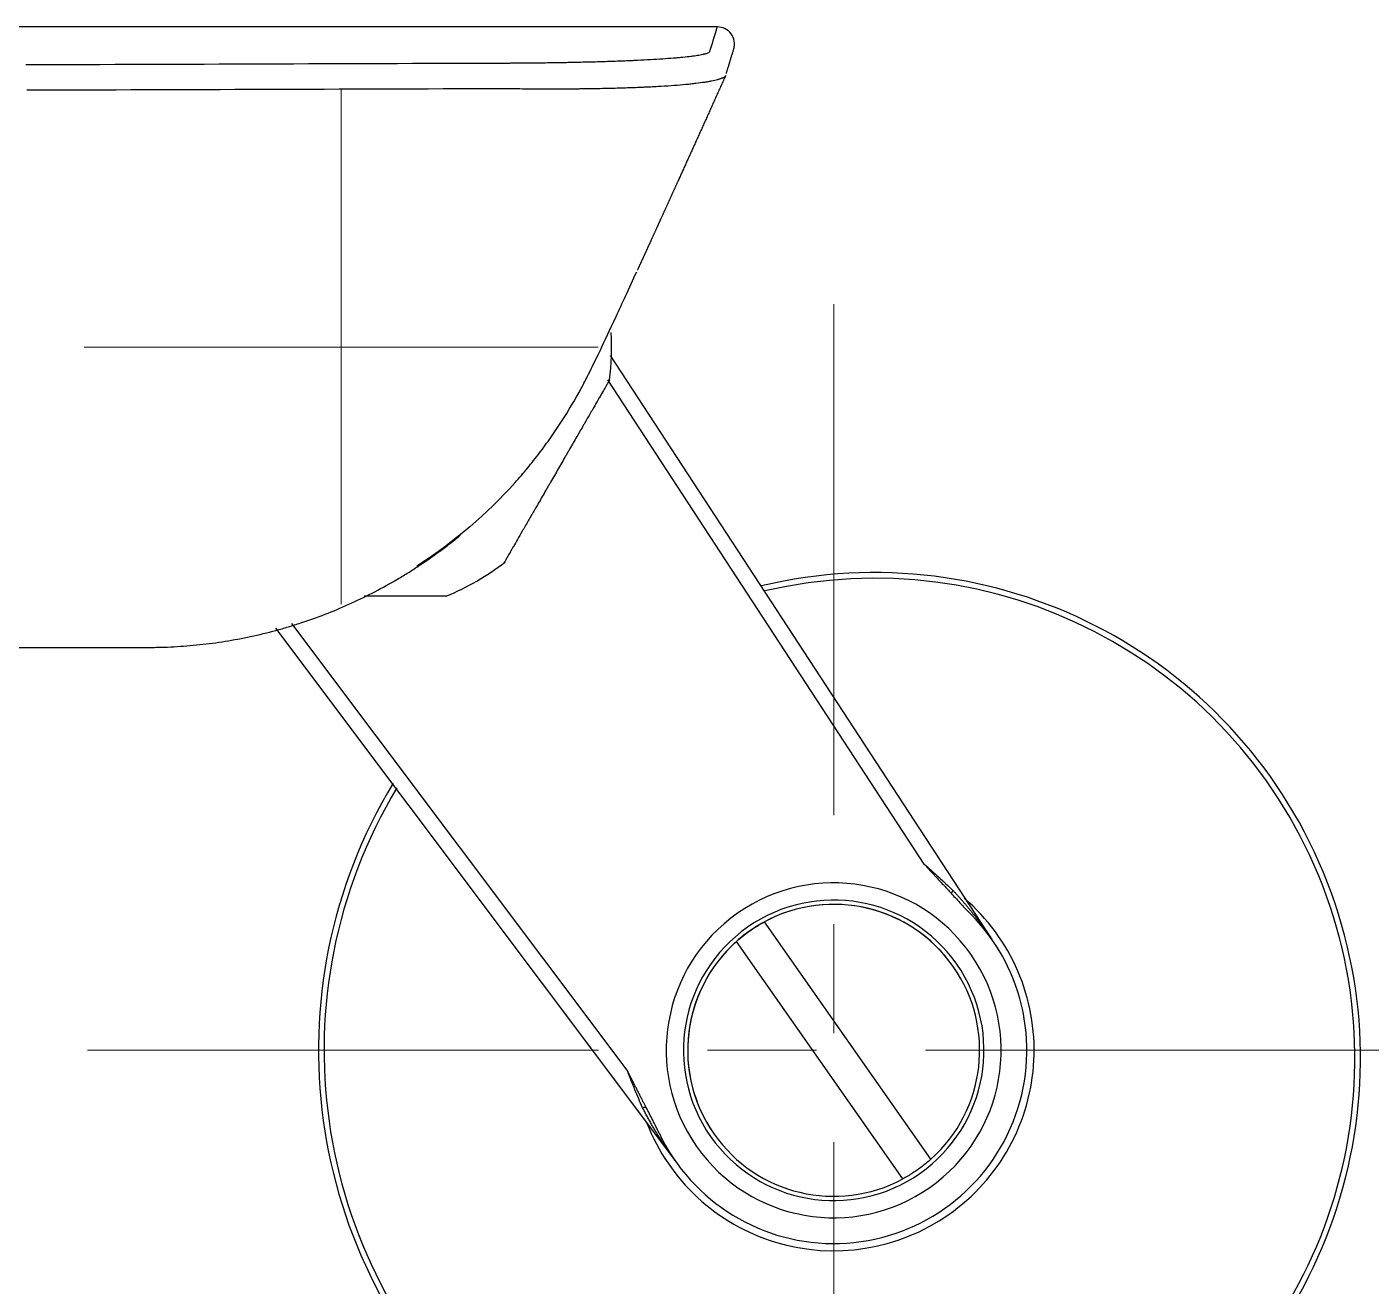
# Model space of a CAD drawing. Extents: x 900 to 2324, y -1513 to 827.
# Drawn here: x 1577.7 to 1656, y -1054.4 to -981.1 of the extents above; entities that cross this region are included whole.
import ezdxf

# ---------------------------------------------------------------- set-up
doc = ezdxf.new("R2010")
doc.units = 0
doc.header["$LTSCALE"] = 4
doc.header["$MEASUREMENT"] = 0
doc.linetypes.add('CENTER2', pattern=[28.575, 19.05, -3.175, 3.175, -3.175])
doc.layers.add('1', color=7, linetype='CONTINUOUS')
doc.layers.add('Cneter', color=1, linetype='CENTER2', lineweight=13)

msp = doc.modelspace()

# ---------------------------------------------------------------- linework, layer by layer
at = {"layer": '1', "color": 7, "linetype": 'Continuous', "lineweight": -3}
for p, q in [((1617.931, -981.111), (1566.942, -981.111)), ((1617.931, -981.112), (1566.945, -981.112)), ((1617.931, -981.111), (1617.931, -981.112)), ((1633.927, -1034.251), (1611.702, -1000.239)), ((1629.969, -1029.859), (1611.559, -1001.661)), ((1593.132, -1015.862), (1612.715, -1041.941)), ((1592.211, -1016.133), (1615.488, -1047.163)), ((1550.614, -1017.249), (1584.784, -1017.249)), ((1550.623, -1017.243), (1584.784, -1017.243)), ((1630.368, -1047.048), (1620.685, -1033.219)), ((1628.73, -1048.195), (1619.047, -1034.366))]:
    msp.add_line(p, q, dxfattribs=at)
for centre, radius, start, end in [((1617.931, -982.111), 1, 342.91747, 0), ((1596.02, -999.755), 15.75, 352.99782, 3.07577), ((1596.02, -999.755), 15.75, 292.89926, 307.32534), ((1627.085, -1041.185), 28.294, 301.60894, 103.43441), ((1627.089, -1041.186), 27.965, 301.56469, 103.19506), ((1624.707, -1040.707), 30, 148.75437, 305), ((1624.707, -1040.707), 29.673, 149.01031, 305), ((1624.707, -1040.707), 9.75, 305, 125), ((1624.707, -1040.707), 8.75, 305, 125), ((1624.707, -1040.707), 8.5, 35, 125), ((1624.707, -1040.707), 8.5, 311.75633, 118.24367), ((1624.707, -1040.707), 11.673, 305, 49.3775), ((1624.707, -1040.707), 11.25, 205.31717, 44.68449), ((1624.707, -1040.707), 9.75, 125, 305), ((1624.707, -1040.707), 8.75, 125, 305), ((1624.707, -1040.707), 8.5, 125, 215), ((1624.707, -1040.707), 8.5, 131.75633, 298.24367), ((1624.707, -1040.707), 11.673, 201.26094, 305)]:
    msp.add_arc(centre, radius, start, end, dxfattribs=at)
msp.add_ellipse((1617.931, -982.111), major_axis=(-0.956, 0.294), ratio=0.9985, start_param=3.142648, end_param=5.010114, dxfattribs=at)
for points, degree in [([(1617.503, -982.534), (1617.643, -982.06), (1617.785, -981.586), (1617.931, -981.112)], 3), ([(1618.462, -983.816), (1618.67, -983.109), (1618.888, -982.403)], 2), ([(1577.674, -983.306), (1586.906, -983.276), (1596.138, -983.246), (1605.37, -983.216)], 3), ([(1605.426, -984.715), (1596.194, -984.745), (1586.962, -984.775), (1577.729, -984.805)], 3), ([(1619.047, -1034.366), (1619.13, -1034.292), (1619.299, -1034.147), (1619.561, -1033.939), (1619.741, -1033.808), (1619.832, -1033.744)], 3), ([(1619.832, -1033.744), (1619.923, -1033.68), (1620.108, -1033.556), (1620.393, -1033.381), (1620.587, -1033.272), (1620.685, -1033.219)], 3), ([(1633.923, -1034.254), (1633.923, -1034.254), (1633.923, -1034.254), (1633.923, -1034.254)], 3), ([(1613.79, -1044.038), (1613.76, -1044.037), (1613.695, -1044.038), (1613.62, -1044.044), (1613.582, -1044.049)], 3), ([(1630.368, -1047.048), (1630.285, -1047.122), (1630.116, -1047.267), (1629.854, -1047.474), (1629.674, -1047.606), (1629.583, -1047.67)], 3), ([(1629.583, -1047.67), (1629.492, -1047.734), (1629.307, -1047.858), (1629.022, -1048.033), (1628.828, -1048.142), (1628.73, -1048.195)], 3)]:
    msp.add_open_spline(points, degree=degree, dxfattribs=at)
for points, knots in [([(1605.37, -983.216), (1605.462, -983.216), (1605.553, -983.215), (1605.735, -983.215), (1606.007, -983.213), (1606.277, -983.212), (1606.816, -983.208), (1607.528, -983.201), (1608.227, -983.191), (1608.747, -983.183), (1608.92, -983.18), (1609.177, -983.175), (1609.305, -983.173), (1609.433, -983.17), (1609.519, -983.169), (1609.561, -983.168), (1609.773, -983.163), (1609.941, -983.159), (1610.271, -983.152), (1610.435, -983.147), (1610.919, -983.135), (1611.548, -983.116), (1612.144, -983.095), (1612.58, -983.078), (1612.723, -983.072), (1612.899, -983.064), (1612.934, -983.063), (1613.004, -983.06), (1613.039, -983.058), (1613.143, -983.053), (1613.211, -983.05), (1613.55, -983.034), (1613.808, -983.021), (1614.3, -982.993), (1614.766, -982.964), (1615.185, -982.933), (1615.406, -982.915), (1615.431, -982.913), (1615.479, -982.909), (1615.503, -982.907), (1615.575, -982.901), (1615.715, -982.889), (1615.847, -982.876), (1616.101, -982.851), (1616.255, -982.834), (1616.467, -982.808), (1616.534, -982.799), (1616.662, -982.781), (1616.722, -982.772), (1616.892, -982.746), (1616.993, -982.727), (1617.102, -982.704), (1617.123, -982.7), (1617.163, -982.69), (1617.201, -982.681), (1617.236, -982.671), (1617.27, -982.662), (1617.286, -982.657), (1617.301, -982.653)], [0, 0, 0, 0, 0.015625, 0.015625, 0.03125, 0.0625, 0.0625, 0.125, 0.1875, 0.1875, 0.21875, 0.21875, 0.234375, 0.242188, 0.242188, 0.25, 0.25, 0.28125, 0.28125, 0.3125, 0.3125, 0.375, 0.4375, 0.4375, 0.46875, 0.46875, 0.476563, 0.476563, 0.484375, 0.484375, 0.5, 0.5, 0.5625, 0.5625, 0.625, 0.6875, 0.6875, 0.695313, 0.695313, 0.703125, 0.703125, 0.71875, 0.75, 0.75, 0.8125, 0.8125, 0.84375, 0.84375, 0.875, 0.875, 0.9375, 0.9375, 0.953125, 0.953125, 0.96875, 0.984375, 0.984375, 1, 1, 1, 1]), ([(1617.3, -982.653), (1617.362, -982.633), (1617.41, -982.613), (1617.46, -982.584), (1617.474, -982.574), (1617.493, -982.554), (1617.5, -982.544), (1617.503, -982.534)], [0, 0, 0, 0, 0.5, 0.5, 0.75, 0.75, 1, 1, 1, 1]), ([(1618.179, -984.113), (1618.175, -984.115), (1618.171, -984.117), (1618.162, -984.12), (1618.158, -984.122), (1618.144, -984.127), (1618.117, -984.137), (1618.068, -984.154), (1618.025, -984.167), (1617.98, -984.18), (1617.957, -984.187), (1617.837, -984.22), (1617.726, -984.245), (1617.54, -984.282), (1617.474, -984.294), (1617.335, -984.318), (1617.262, -984.33), (1617.032, -984.365), (1616.864, -984.388), (1616.59, -984.42), (1616.496, -984.431), (1616.347, -984.446), (1616.297, -984.452), (1616.22, -984.459), (1616.194, -984.462), (1616.142, -984.467), (1615.906, -984.49), (1615.653, -984.511), (1615.179, -984.547), (1614.929, -984.564), (1614.404, -984.595), (1614.128, -984.61), (1613.767, -984.627), (1613.694, -984.63), (1613.583, -984.635), (1613.546, -984.637), (1613.472, -984.64), (1613.285, -984.648), (1613.095, -984.655), (1612.631, -984.672), (1611.996, -984.692), (1611.327, -984.707), (1610.812, -984.716), (1610.639, -984.719), (1610.287, -984.724), (1610.109, -984.726), (1609.883, -984.728), (1609.838, -984.729), (1609.748, -984.729), (1609.612, -984.731), (1609.293, -984.733), (1609.018, -984.735), (1608.465, -984.736), (1607.721, -984.737), (1606.964, -984.732), (1606.2, -984.725), (1605.815, -984.721), (1605.426, -984.715)], [0, 0, 0, 0, 0.003906, 0.003906, 0.007812, 0.007812, 0.015625, 0.03125, 0.046875, 0.046875, 0.0625, 0.0625, 0.125, 0.125, 0.15625, 0.15625, 0.1875, 0.1875, 0.25, 0.25, 0.28125, 0.28125, 0.296875, 0.296875, 0.304687, 0.304687, 0.3125, 0.375, 0.375, 0.4375, 0.4375, 0.5, 0.5, 0.515625, 0.515625, 0.523437, 0.523437, 0.53125, 0.5625, 0.5625, 0.625, 0.6875, 0.6875, 0.71875, 0.71875, 0.75, 0.75, 0.757812, 0.757812, 0.765625, 0.78125, 0.8125, 0.8125, 0.875, 0.9375, 0.9375, 1, 1, 1, 1]), ([(1618.416, -983.939), (1618.394, -983.988), (1618.351, -984.085), (1618.285, -984.23), (1618.22, -984.375), (1618.156, -984.519), (1618.091, -984.662), (1618.027, -984.805), (1617.963, -984.948), (1617.899, -985.089), (1617.835, -985.23), (1617.772, -985.371), (1617.709, -985.511), (1617.646, -985.651), (1617.583, -985.79), (1617.521, -985.928), (1617.459, -986.066), (1617.397, -986.203), (1617.335, -986.34), (1617.274, -986.476), (1617.213, -986.611), (1617.152, -986.746), (1617.091, -986.881), (1617.031, -987.014), (1616.971, -987.148), (1616.911, -987.28), (1616.851, -987.413), (1616.792, -987.544), (1616.733, -987.675), (1616.674, -987.806), (1616.615, -987.935), (1616.557, -988.065), (1616.499, -988.193), (1616.441, -988.322), (1616.383, -988.449), (1616.326, -988.576), (1616.268, -988.703), (1616.211, -988.829), (1616.155, -988.954), (1616.098, -989.079), (1616.042, -989.203), (1615.986, -989.327), (1615.93, -989.45), (1615.875, -989.572), (1615.82, -989.694), (1615.765, -989.816), (1615.71, -989.936), (1615.665, -990.037), (1615.628, -990.117), (1615.601, -990.178), (1615.573, -990.238), (1615.546, -990.298), (1615.519, -990.358), (1615.492, -990.418), (1615.465, -990.477), (1615.438, -990.537), (1615.411, -990.596), (1615.384, -990.655), (1615.358, -990.714), (1615.331, -990.773), (1615.304, -990.831), (1615.278, -990.89), (1615.251, -990.948), (1615.225, -991.006), (1615.199, -991.064), (1615.172, -991.122), (1615.146, -991.18), (1615.12, -991.237), (1615.094, -991.295), (1615.068, -991.352), (1615.042, -991.409), (1615.016, -991.466), (1614.991, -991.522), (1614.965, -991.579), (1614.939, -991.635), (1614.914, -991.691), (1614.888, -991.747), (1614.863, -991.803), (1614.838, -991.859), (1614.813, -991.914), (1614.787, -991.97), (1614.762, -992.025), (1614.737, -992.08), (1614.712, -992.135), (1614.687, -992.19), (1614.663, -992.244), (1614.638, -992.298), (1614.613, -992.353), (1614.589, -992.407), (1614.564, -992.461), (1614.54, -992.514), (1614.515, -992.568), (1614.491, -992.621), (1614.467, -992.675), (1614.443, -992.728), (1614.418, -992.781), (1614.394, -992.833), (1614.37, -992.886), (1614.347, -992.938), (1614.323, -992.991), (1614.299, -993.043), (1614.275, -993.095), (1614.252, -993.146), (1614.228, -993.198), (1614.205, -993.249), (1614.181, -993.301), (1614.158, -993.352), (1614.135, -993.403), (1614.112, -993.454), (1614.089, -993.504), (1614.066, -993.555), (1614.043, -993.605), (1614.02, -993.655), (1613.997, -993.705), (1613.974, -993.755), (1613.952, -993.805), (1613.929, -993.854), (1613.906, -993.903), (1613.884, -993.953), (1613.862, -994.002), (1613.839, -994.05), (1613.817, -994.099), (1613.795, -994.148), (1613.773, -994.196), (1613.751, -994.244), (1613.729, -994.292), (1613.707, -994.34), (1613.685, -994.388), (1613.663, -994.435), (1613.642, -994.483), (1613.62, -994.53), (1613.599, -994.577), (1613.577, -994.624), (1613.556, -994.67), (1613.534, -994.717), (1613.513, -994.763), (1613.492, -994.81), (1613.471, -994.856), (1613.45, -994.902), (1613.429, -994.947), (1613.408, -994.993), (1613.387, -995.038), (1613.366, -995.083), (1613.353, -995.114), (1613.346, -995.129)], [0, 0, 0, 0, 0.010671, 0.021331, 0.031982, 0.042623, 0.053255, 0.063878, 0.074492, 0.085098, 0.095696, 0.106286, 0.116869, 0.127445, 0.138014, 0.148576, 0.159133, 0.169684, 0.180229, 0.190769, 0.201305, 0.211836, 0.222363, 0.232886, 0.243405, 0.253921, 0.264435, 0.274946, 0.285454, 0.295961, 0.306466, 0.31697, 0.327474, 0.337976, 0.348478, 0.358981, 0.369484, 0.379987, 0.390492, 0.400998, 0.411505, 0.422015, 0.432527, 0.443042, 0.45356, 0.464081, 0.474606, 0.485135, 0.49046, 0.495785, 0.501109, 0.506433, 0.511757, 0.51708, 0.522403, 0.527726, 0.533048, 0.53837, 0.543693, 0.549015, 0.554337, 0.559659, 0.564981, 0.570303, 0.575625, 0.580948, 0.58627, 0.591593, 0.596916, 0.60224, 0.607564, 0.612888, 0.618213, 0.623538, 0.628864, 0.63419, 0.639517, 0.644845, 0.650173, 0.655502, 0.660832, 0.666163, 0.671494, 0.676827, 0.68216, 0.687494, 0.69283, 0.698166, 0.703504, 0.708843, 0.714183, 0.719524, 0.724867, 0.730211, 0.735556, 0.740903, 0.746251, 0.7516, 0.756952, 0.762304, 0.767659, 0.773015, 0.778372, 0.783732, 0.789093, 0.794456, 0.799821, 0.805188, 0.810557, 0.815927, 0.8213, 0.826675, 0.832052, 0.837431, 0.842812, 0.848196, 0.853581, 0.858969, 0.86436, 0.869753, 0.875148, 0.880546, 0.885946, 0.891348, 0.896754, 0.902162, 0.907572, 0.912986, 0.918402, 0.923821, 0.929243, 0.934667, 0.940095, 0.945525, 0.950958, 0.956395, 0.961834, 0.967277, 0.972723, 0.978172, 0.983624, 0.989079, 0.994538, 1, 1, 1, 1]), ([(1618.416, -983.939), (1618.416, -983.941), (1618.415, -983.943), (1618.413, -983.947), (1618.411, -983.953), (1618.404, -983.966), (1618.396, -983.977), (1618.377, -984), (1618.361, -984.015), (1618.321, -984.044), (1618.297, -984.059), (1618.256, -984.08), (1618.242, -984.087), (1618.218, -984.098), (1618.206, -984.103), (1618.194, -984.108), (1618.185, -984.112), (1618.181, -984.114), (1618.177, -984.116)], [0, 0, 0, 0, 0.03125, 0.03125, 0.0625, 0.125, 0.25, 0.25, 0.5, 0.5, 0.75, 0.75, 0.875, 0.875, 0.9375, 0.96875, 0.96875, 1, 1, 1, 1]), ([(1610.429, -1001.338), (1610.627, -1000.947), (1611.106, -999.97), (1611.974, -998.116), (1612.791, -996.345), (1613.24, -995.365)], [0, 0, 0, 0, 0.311373, 0.65897, 1, 1, 1, 1]), ([(1613.346, -995.129), (1613.332, -995.159), (1613.308, -995.21), (1613.285, -995.261), (1613.275, -995.283)], [0, 0, 0, 0, 0.583745, 1, 1, 1, 1]), ([(1606.152, -1007.649), (1606.401, -1007.37), (1606.644, -1007.087), (1607.119, -1006.511), (1607.351, -1006.218), (1607.69, -1005.772), (1607.857, -1005.548), (1608.022, -1005.321), (1608.13, -1005.169), (1608.184, -1005.093), (1608.453, -1004.71), (1608.661, -1004.401), (1609.267, -1003.461), (1609.646, -1002.821), (1610.149, -1001.893), (1610.292, -1001.618), (1610.432, -1001.339)], [0, 0, 0, 0, 0.146298, 0.146298, 0.292596, 0.292596, 0.365744, 0.402319, 0.402319, 0.438893, 0.438893, 0.585191, 0.585191, 0.877787, 0.877787, 1, 1, 1, 1]), ([(1611.652, -1001.68), (1611.653, -1001.678), (1611.644, -1001.694), (1611.606, -1001.76), (1611.577, -1001.809), (1611.529, -1001.893), (1611.513, -1001.92), (1611.497, -1001.949), (1611.485, -1001.969), (1611.479, -1001.979), (1611.449, -1002.032), (1611.422, -1002.078), (1611.335, -1002.229), (1611.268, -1002.344), (1611.155, -1002.541), (1611.114, -1002.611), (1611.051, -1002.721), (1611.018, -1002.777), (1610.984, -1002.836), (1610.961, -1002.876), (1610.95, -1002.896), (1610.844, -1003.079), (1610.743, -1003.254), (1610.527, -1003.628), (1610.412, -1003.828), (1610.259, -1004.092), (1610.228, -1004.146), (1610.165, -1004.255), (1610.133, -1004.31), (1610.037, -1004.478), (1609.971, -1004.591), (1609.772, -1004.936), (1609.635, -1005.174), (1609.423, -1005.54), (1609.352, -1005.664), (1609.243, -1005.853), (1609.206, -1005.916), (1609.133, -1006.043), (1609.096, -1006.107), (1608.911, -1006.426), (1608.764, -1006.682), (1608.467, -1007.196), (1608.319, -1007.453), (1608.152, -1007.743), (1608.133, -1007.775), (1608.096, -1007.839), (1608.041, -1007.935), (1607.986, -1008.03), (1607.877, -1008.219), (1607.805, -1008.343), (1607.591, -1008.713), (1607.453, -1008.953), (1607.283, -1009.246), (1607.25, -1009.304), (1607.183, -1009.42), (1607.15, -1009.477), (1607.052, -1009.647), (1606.988, -1009.757), (1606.802, -1010.08), (1606.684, -1010.285), (1606.572, -1010.479)], [0, 0, 0, 0, 0.0625, 0.0625, 0.125, 0.125, 0.140625, 0.148437, 0.148437, 0.15625, 0.15625, 0.1875, 0.1875, 0.25, 0.25, 0.28125, 0.28125, 0.296875, 0.304687, 0.304687, 0.3125, 0.3125, 0.375, 0.375, 0.4375, 0.4375, 0.453125, 0.453125, 0.46875, 0.46875, 0.5, 0.5, 0.5625, 0.5625, 0.59375, 0.59375, 0.609375, 0.609375, 0.625, 0.625, 0.6875, 0.6875, 0.75, 0.75, 0.757812, 0.757812, 0.765625, 0.78125, 0.78125, 0.8125, 0.8125, 0.875, 0.875, 0.890625, 0.890625, 0.90625, 0.90625, 0.9375, 0.9375, 1, 1, 1, 1]), ([(1606.152, -1007.649), (1604.523, -1009.46), (1602.627, -1011.091), (1600.508, -1012.469), (1600.471, -1012.493), (1600.433, -1012.517)], [0, 0, 0, 0, 0.982413, 0.982413, 1, 1, 1, 1]), ([(1606.572, -1010.479), (1606.473, -1010.649), (1606.382, -1010.808), (1606.211, -1011.104), (1606.132, -1011.241), (1606.023, -1011.43), (1605.988, -1011.49), (1605.938, -1011.577), (1605.922, -1011.605), (1605.898, -1011.646), (1605.89, -1011.66), (1605.875, -1011.686), (1605.806, -1011.804), (1605.748, -1011.906), (1605.658, -1012.061), (1605.621, -1012.126), (1605.576, -1012.204), (1605.563, -1012.226), (1605.546, -1012.256), (1605.541, -1012.265), (1605.531, -1012.281), (1605.527, -1012.288), (1605.509, -1012.319), (1605.502, -1012.331), (1605.503, -1012.331)], [0, 0, 0, 0, 0.143761, 0.143761, 0.287521, 0.287521, 0.359402, 0.359402, 0.395342, 0.395342, 0.413312, 0.413312, 0.431282, 0.575043, 0.575043, 0.718803, 0.718803, 0.790684, 0.790684, 0.826624, 0.826624, 0.862564, 0.862564, 1, 1, 1, 1]), ([(1584.784, -1017.243), (1584.788, -1017.243), (1584.792, -1017.243), (1584.8, -1017.243), (1584.812, -1017.243), (1584.84, -1017.243), (1584.895, -1017.243), (1585.005, -1017.243), (1585.226, -1017.241), (1585.667, -1017.232), (1586.044, -1017.217), (1586.796, -1017.176), (1587.296, -1017.136), (1588.291, -1017.03), (1589.283, -1016.899), (1590.76, -1016.623), (1591.737, -1016.387), (1592.345, -1016.223), (1592.467, -1016.189), (1592.71, -1016.12), (1592.831, -1016.085), (1593.194, -1015.976), (1593.434, -1015.901), (1594.151, -1015.666), (1594.624, -1015.496), (1595.558, -1015.134), (1596.481, -1014.748), (1597.834, -1014.097), (1598.715, -1013.616), (1599.368, -1013.237), (1599.584, -1013.108), (1599.906, -1012.909), (1600.013, -1012.842), (1600.226, -1012.707), (1600.333, -1012.638), (1600.861, -1012.293), (1601.275, -1012.005), (1601.886, -1011.558), (1602.087, -1011.406), (1602.387, -1011.174), (1602.486, -1011.096), (1602.684, -1010.938), (1602.808, -1010.838), (1602.932, -1010.737), (1602.958, -1010.715)], [0, 0, 0, 0, 0.000598, 0.000598, 0.001196, 0.002391, 0.004783, 0.009566, 0.019132, 0.038264, 0.076527, 0.076527, 0.153054, 0.153054, 0.229582, 0.306109, 0.382636, 0.382636, 0.401768, 0.401768, 0.4209, 0.4209, 0.459163, 0.459163, 0.53569, 0.53569, 0.612218, 0.688745, 0.765272, 0.765272, 0.803536, 0.803536, 0.822667, 0.822667, 0.841799, 0.841799, 0.918326, 0.918326, 0.95659, 0.95659, 0.975722, 0.975722, 0.994854, 1, 1, 1, 1]), ([(1602.169, -1014.255), (1602.169, -1014.255), (1602.16, -1014.255), (1602.136, -1014.255), (1602.13, -1014.255), (1602.118, -1014.255), (1602.098, -1014.255), (1602.073, -1014.255), (1602.016, -1014.255), (1601.922, -1014.255), (1601.791, -1014.255), (1601.679, -1014.255), (1601.639, -1014.255), (1601.576, -1014.255), (1601.554, -1014.255), (1601.51, -1014.255), (1601.487, -1014.255), (1601.371, -1014.255), (1601.169, -1014.255), (1600.935, -1014.255), (1600.685, -1014.255), (1600.552, -1014.255), (1600.375, -1014.255), (1600.339, -1014.255), (1600.266, -1014.255), (1600.229, -1014.255), (1600.118, -1014.255), (1600.042, -1014.255), (1599.81, -1014.255), (1599.489, -1014.255), (1599.144, -1014.255), (1598.877, -1014.255), (1598.787, -1014.255), (1598.648, -1014.255), (1598.602, -1014.255), (1598.508, -1014.255), (1598.461, -1014.255), (1598.225, -1014.255), (1598.033, -1014.255), (1597.686, -1014.255), (1597.532, -1014.255), (1597.376, -1014.255)], [0, 0, 0, 0, 0.072529, 0.072529, 0.090665, 0.090665, 0.108802, 0.145075, 0.145075, 0.217622, 0.290168, 0.290168, 0.326442, 0.326442, 0.344578, 0.344578, 0.362715, 0.362715, 0.435261, 0.507808, 0.507808, 0.580354, 0.580354, 0.598491, 0.598491, 0.616628, 0.616628, 0.652901, 0.652901, 0.725448, 0.797994, 0.797994, 0.834267, 0.834267, 0.852404, 0.852404, 0.870541, 0.870541, 0.943087, 0.943087, 1, 1, 1, 1]), ([(1629.969, -1029.859), (1630.113, -1029.985), (1630.256, -1030.111), (1630.542, -1030.364), (1630.684, -1030.49), (1630.967, -1030.745), (1631.107, -1030.874), (1631.383, -1031.132), (1631.519, -1031.263), (1631.653, -1031.395)], [0, 0, 0, 0, 0.25, 0.25, 0.5, 0.5, 0.75, 0.75, 1, 1, 1, 1]), ([(1629.969, -1029.859), (1629.991, -1029.884), (1630.037, -1029.934), (1630.108, -1030.013), (1630.185, -1030.097), (1630.267, -1030.186), (1630.39, -1030.319), (1630.529, -1030.468), (1630.661, -1030.61), (1630.761, -1030.716), (1630.848, -1030.808), (1630.942, -1030.909), (1631.031, -1031.003), (1631.114, -1031.092), (1631.2, -1031.184), (1631.29, -1031.28), (1631.385, -1031.383), (1631.479, -1031.485), (1631.541, -1031.553), (1631.572, -1031.587)], [0, 0, 0, 0, 0.041839, 0.086912, 0.13519, 0.186659, 0.241325, 0.364627, 0.446758, 0.487937, 0.54991, 0.608434, 0.663508, 0.715113, 0.763221, 0.823203, 0.882685, 0.941631, 1, 1, 1, 1]), ([(1631.572, -1031.587), (1631.581, -1031.558), (1631.593, -1031.528), (1631.62, -1031.463), (1631.636, -1031.429), (1631.653, -1031.395)], [0, 0, 0, 0, 0.5, 0.5, 1, 1, 1, 1]), ([(1631.572, -1031.587), (1631.757, -1031.792), (1631.944, -1031.996), (1632.321, -1032.4), (1632.511, -1032.6), (1632.707, -1032.795)], [0, 0, 0, 0, 0.5, 0.5, 1, 1, 1, 1]), ([(1631.653, -1031.395), (1631.669, -1031.412), (1631.701, -1031.447), (1631.749, -1031.498), (1631.797, -1031.55), (1631.844, -1031.601), (1631.89, -1031.652), (1631.936, -1031.703), (1631.982, -1031.754), (1632.027, -1031.804), (1632.072, -1031.855), (1632.117, -1031.905), (1632.161, -1031.956), (1632.205, -1032.006), (1632.248, -1032.056), (1632.291, -1032.106), (1632.334, -1032.156), (1632.376, -1032.205), (1632.418, -1032.255), (1632.459, -1032.304), (1632.5, -1032.353), (1632.541, -1032.402), (1632.582, -1032.451), (1632.622, -1032.5), (1632.659, -1032.546), (1632.696, -1032.591), (1632.732, -1032.636), (1632.772, -1032.686), (1632.816, -1032.741), (1632.863, -1032.8), (1632.913, -1032.863), (1632.966, -1032.931), (1633.022, -1033.004), (1633.082, -1033.082), (1633.145, -1033.164), (1633.21, -1033.251), (1633.279, -1033.343), (1633.351, -1033.439), (1633.425, -1033.541), (1633.502, -1033.647), (1633.582, -1033.758), (1633.664, -1033.875), (1633.749, -1033.996), (1633.837, -1034.122), (1633.895, -1034.209), (1633.925, -1034.253)], [0, 0, 0, 0, 0.019214, 0.038334, 0.05736, 0.076292, 0.09513, 0.113874, 0.132525, 0.151081, 0.169544, 0.187913, 0.206187, 0.224369, 0.242456, 0.260449, 0.278349, 0.296155, 0.313867, 0.331485, 0.349009, 0.36644, 0.383777, 0.401021, 0.41817, 0.432613, 0.448597, 0.466123, 0.485191, 0.505801, 0.527953, 0.551647, 0.576884, 0.603662, 0.631982, 0.661845, 0.693249, 0.726196, 0.760685, 0.796715, 0.834288, 0.873403, 0.91406, 0.956259, 1, 1, 1, 1]), ([(1613.582, -1044.049), (1613.503, -1043.878), (1613.427, -1043.705), (1613.279, -1043.357), (1613.206, -1043.182), (1613.063, -1042.829), (1612.992, -1042.652), (1612.853, -1042.297), (1612.784, -1042.119), (1612.715, -1041.941)], [0, 0, 0, 0, 0.25, 0.25, 0.5, 0.5, 0.75, 0.75, 1, 1, 1, 1]), ([(1613.79, -1044.038), (1613.777, -1044.013), (1613.749, -1043.961), (1613.708, -1043.881), (1613.666, -1043.8), (1613.622, -1043.716), (1613.578, -1043.629), (1613.533, -1043.541), (1613.487, -1043.45), (1613.439, -1043.356), (1613.391, -1043.261), (1613.342, -1043.163), (1613.292, -1043.063), (1613.243, -1042.967), (1613.182, -1042.847), (1613.095, -1042.675), (1612.99, -1042.468), (1612.884, -1042.264), (1612.796, -1042.096), (1612.741, -1041.991), (1612.715, -1041.941)], [0, 0, 0, 0, 0.036751, 0.074638, 0.113646, 0.153759, 0.194959, 0.23723, 0.280559, 0.324934, 0.370347, 0.416797, 0.464286, 0.512829, 0.553517, 0.635583, 0.759248, 0.848322, 0.928593, 1, 1, 1, 1]), ([(1615.49, -1047.161), (1615.474, -1047.14), (1615.443, -1047.097), (1615.397, -1047.032), (1615.352, -1046.969), (1615.308, -1046.907), (1615.265, -1046.846), (1615.223, -1046.786), (1615.182, -1046.727), (1615.142, -1046.668), (1615.103, -1046.611), (1615.065, -1046.555), (1615.027, -1046.5), (1614.991, -1046.447), (1614.956, -1046.394), (1614.921, -1046.342), (1614.888, -1046.291), (1614.855, -1046.242), (1614.823, -1046.193), (1614.792, -1046.146), (1614.762, -1046.099), (1614.733, -1046.054), (1614.705, -1046.01), (1614.677, -1045.967), (1614.651, -1045.925), (1614.625, -1045.885), (1614.6, -1045.845), (1614.576, -1045.807), (1614.552, -1045.77), (1614.53, -1045.733), (1614.508, -1045.698), (1614.487, -1045.665), (1614.467, -1045.632), (1614.448, -1045.601), (1614.429, -1045.57), (1614.411, -1045.541), (1614.394, -1045.513), (1614.378, -1045.486), (1614.363, -1045.461), (1614.348, -1045.436), (1614.334, -1045.413), (1614.304, -1045.364), (1614.259, -1045.287), (1614.197, -1045.182), (1614.136, -1045.075), (1614.074, -1044.967), (1614.012, -1044.858), (1613.951, -1044.747), (1613.889, -1044.634), (1613.827, -1044.52), (1613.766, -1044.405), (1613.704, -1044.288), (1613.643, -1044.169), (1613.602, -1044.089), (1613.582, -1044.049)], [0, 0, 0, 0, 0.022062, 0.043738, 0.065029, 0.085935, 0.106455, 0.126589, 0.146339, 0.165702, 0.184681, 0.203273, 0.221481, 0.239303, 0.256739, 0.27379, 0.290456, 0.306736, 0.322631, 0.33814, 0.353264, 0.368003, 0.382356, 0.396323, 0.409905, 0.423102, 0.435913, 0.448339, 0.460379, 0.472034, 0.483304, 0.494188, 0.504687, 0.5148, 0.524527, 0.53387, 0.542827, 0.551398, 0.559584, 0.567385, 0.5748, 0.58183, 0.614779, 0.648073, 0.681712, 0.715696, 0.750025, 0.784699, 0.819719, 0.855084, 0.890794, 0.926851, 0.963252, 1, 1, 1, 1]), ([(1614.537, -1045.518), (1614.42, -1045.268), (1614.298, -1045.02), (1614.047, -1044.527), (1613.919, -1044.283), (1613.79, -1044.038)], [0, 0, 0, 0, 0.5, 0.5, 1, 1, 1, 1])]:
    msp.add_open_spline(points, degree=3, knots=knots, dxfattribs=at)
at = {"layer": 'Cneter', "lineweight": 5, "ltscale": 0.5}
for p, q in [((1596.028, -999.754), (1596.028, -984.784)), ((1624.707, -1084.157), (1624.707, -997.257)), ((1596.028, -999.754), (1581.059, -999.754)), ((1596.028, -999.754), (1610.998, -999.754)), ((1596.028, -999.754), (1596.028, -1014.723)), ((1668.158, -1040.707), (1581.257, -1040.707))]:
    msp.add_line(p, q, dxfattribs=at)

doc.saveas('drawing.dxf')
